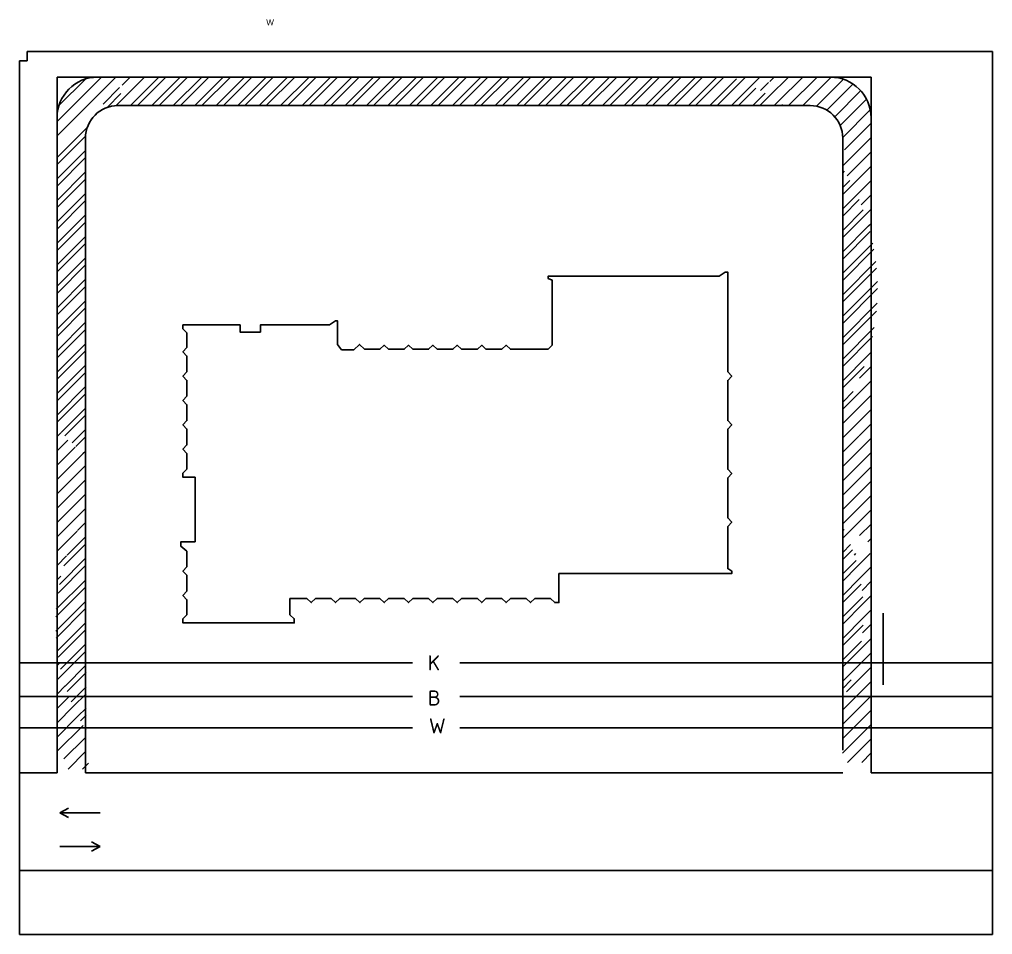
# Model space of a CAD drawing. Header units: millimetres. Extents: x -152693 to 518302, y -31658 to 793547.
# Drawn here: x 368908 to 410984, y -31658 to 7894 of the extents above; entities that cross this region are included whole.
import ezdxf

# ---------------------------------------------------------------- set-up
doc = ezdxf.new("R2010")
doc.units = ezdxf.units.MM
doc.linetypes.add('K5LT_BASIC', pattern=[0])
doc.linetypes.add('K5LT_REINFORCED', pattern=[0])
doc.layers.get('Defpoints').update_dxf_attribs({"color": 2})
doc.layers.add('Системный слой', color=7, linetype='Continuous')
doc.styles.add('PDF ISOCPEUR', font='isocpeur.ttf')
doc.styles.get("Standard").update_dxf_attribs({"font": 'arial.ttf'})
doc.styles.add('стиль4', font='isocpeui.ttf', dxfattribs={"height": 2.5})
doc.dimstyles.new('Копия(3) ISO-25', dxfattribs={"dimtxt": 2, "dimasz": 2.5, "dimexe": 1.25, "dimexo": 0.3, "dimgap": 0.3, "dimtad": 1, "dimzin": 9, "dimtxsty": 'стиль4', "dimblk": 'OBLIQUE', "dimcen": 2.5, "dimdle": 1, "dimadec": 0, "dimazin": 0, "dimtfac": 1, "dimtmove": 0, "dimatfit": 3, "dimfxl": 1, "dimarcsym": 0})
pattern_1 = [(45, (141450.96, 490251.03), (-309.35922, 309.35922), [])]
pattern_2 = [(45, (141450.96, 490251.03), (-464.0388, 464.0388), []), (45, (141760.3, 490251.03), (-464.0388, 464.0388), [])]

# ---------------------------------------------------------------- blocks, each defined once
blk = doc.blocks.new('_Oblique')
at = {"color": 0, "linetype": 'ByBlock', "lineweight": -2}
blk.add_line((-0.5, -0.5), (0.5, 0.5), dxfattribs=at)
blk = doc.blocks.new('*D485')
at = {"color": 0, "lineweight": -2, "transparency": 16777216}
for p, q in [((369244, 6502), (410984, 6502)), ((369245, 6102), (369245, 6503)), ((410983, 6102), (410983, 6503))]:
    blk.add_line(p, q, dxfattribs=at)
at = {"layer": 'Defpoints', "color": 0, "transparency": 16777216}
for p in [(410983, 6502), (369245, 6102), (410983, 6102)]:
    blk.add_point(p, dxfattribs=at)
at = {"color": 0, "lineweight": -2, "transparency": 16777216, "xscale": 2.5, "yscale": 2.5, "zscale": 2.5, "rotation": 180}
blk.add_blockref('_Oblique', (369245, 6502), dxfattribs=at)
at = {"color": 0, "lineweight": -2, "transparency": 16777216, "xscale": 2.5, "yscale": 2.5, "zscale": 2.5}
blk.add_blockref('_Oblique', (410983, 6502), dxfattribs=at)
at = {"color": 0, "lineweight": 9, "transparency": 16777216, "insert": (390114, 6503), "char_height": 2.5, "attachment_point": 5, "style": 'стиль4'}
blk.add_mtext('8347,7', dxfattribs=at)
blk = doc.blocks.new('*D486')
at = {"color": 0, "lineweight": -2, "transparency": 16777216}
for p, q in [((369244, 6102), (368910, 6102)), ((368912, 6103), (368912, -31658)), ((410983, -31657), (368910, -31657))]:
    blk.add_line(p, q, dxfattribs=at)
at = {"layer": 'Defpoints', "color": 0, "transparency": 16777216}
for p in [(369245, 6102), (368912, -31657), (410983, -31657)]:
    blk.add_point(p, dxfattribs=at)
at = {"color": 0, "lineweight": -2, "transparency": 16777216, "xscale": 2.5, "yscale": 2.5, "zscale": 2.5}
for p, rotation in [((368912, 6102), 90), ((368912, -31657), 270)]:
    blk.add_blockref('_Oblique', p, dxfattribs=dict(at, rotation=rotation))
at = {"color": 0, "lineweight": 9, "transparency": 16777216, "insert": (368910, -12778), "char_height": 2.5, "attachment_point": 5, "rotation": 90, "style": 'стиль4'}
blk.add_mtext('7551,8', dxfattribs=at)

msp = doc.modelspace()

# ---------------------------------------------------------------- hatches: boundary and pattern name
at = {"lineweight": 20, "ltscale": 100}
h = msp.add_hatch(dxfattribs=at)
h.set_pattern_fill('ANSI32', color=254, scale=1750)
h.set_pattern_definition(pattern_2)
edge = h.paths.add_edge_path()
edge.add_arc((396186.42629, -3770.36565), 9824.67416, 53.944840553, 68.98864368)
edge.add_line((399709.09252, 5401.0598), (387367.75605, 5401.0598))
edge.add_line((387367.75605, 5401.0598), (375026.41959, 5401.0598))
edge.add_arc((377731.06643, -3652.84017), 9449.24438, 106.632319939, 139.607312333)
edge.add_line((370534.32331, 2470.48473), (370534.32331, -9776.16508))
edge.add_line((370534.32331, -9776.16508), (371762.98357, -10978.83542))
edge.add_line((371762.98357, -10978.83542), (371762.98357, 2741.14392))
edge.add_arc((373167.34958, 2767.78095), 1404.6186, 90.007458594, 181.086615999, ccw=False)
edge.add_line((373167.16673, 4172.39954), (401968.87416, 4172.39954))
h = msp.add_hatch(dxfattribs=at)
h.set_pattern_fill('ANSI31', color=254, scale=3500)
h.set_pattern_definition(pattern_1)
h.paths.add_polyline_path([(373366.01186, 4727.7635), (373093.40694, 5203.10244), (373468.13667, 5226.81943), (373256.27943, 4919.10302), (373366.01186, 4727.7635, -0.0475109513), (375026.41959, 5401.0598), (372289.55226, 5401.0598, 0.4142142371), (370534.32331, 3645.82681), (370534.32331, 2470.48473, -0.0967050735)])
h.paths.add_polyline_path([(404504.42311, 2768.21638), (404504.42311, 2280.33256), (404544.49709, 2332.65899), (404711.10111, 1996.16535), (404504.42311, 2039.44562), (404504.42311, 1457.93724, -0.0808472634), (405733.08337, -1449.68455), (405733.08337, 3645.8349, 0.4142128877), (403977.85443, 5401.0598), (399709.09252, 5401.0598, -0.0383320613), (401067.86075, 4755.81872), (401340.48873, 5231.19788), (401550.20035, 4919.74017), (401177.61624, 4947.19846), (401067.86075, 4755.81872, -0.0273344755), (401968.87416, 4172.39954), (403100.23881, 4172.39954, -0.4142138009)])
h.paths.add_polyline_path([(404504.42311, -14026.05052, -0.0214475873), (404797.75268, -14670.94396), (405263.13466, -14396.58246), (405284.49115, -14680.05568), (405733.08337, -14680.05568), (405733.08337, -6091.04676, -0.0808472634), (404504.42311, -8998.66855)])
h.paths.add_polyline_path([(405210.35515, -10480.59323), (405151.89947, -10524.99489), (405210.35515, -10080.97823), (405268.81083, -10524.99489)], flags=16)
h.paths.add_polyline_path([(405273.01307, -19205.74063), (405733.08337, -19211.39855), (405733.08337, -15189.57428), (404987.39995, -15189.57428, -0.1236969984)])
h.paths.add_polyline_path([(405733.08337, -19385.60109), (405650.99785, -19547.28016), (405493.61478, -19208.45358), (405273.01307, -19205.74063, -0.0737886965), (404504.42311, -21506.08653), (404504.42311, -23595.311, -0.0912526254), (404389.42351, -24220.20347), (405845.77018, -24220.20347, -0.1110019233), (405733.08337, -23454.9041)])
h.paths.add_polyline_path([(405115.6576, -23596.659), (405121.55154, -23596.659), (405121.55154, -23590.659), (405115.6576, -23590.659)], flags=24)
h = msp.add_hatch(dxfattribs=at)
h.set_pattern_fill('ANSI32', color=254, scale=1750)
h.set_pattern_definition(pattern_2)
edge = h.paths.add_edge_path()
edge.add_arc((396186.42629, -3770.36565), 9824.67416, 327.848456577, 363.064592845)
edge.add_arc((396186.42629, -3770.36565), 9824.67416, 3.064592845, 32.151543423)
edge.add_line((404504.42311, 1457.93724), (404504.42311, -8998.66855))
h = msp.add_hatch(dxfattribs=at)
h.set_pattern_fill('ANSI31', color=254, scale=3500)
h.set_pattern_definition(pattern_1)
h.paths.add_polyline_path([(370534.32331, -17012.71358, -0.0678001232), (371165.24308, -14721.93812), (370691.985, -14442.93333), (371005.9347, -14236.97108), (370974.01121, -14609.19919), (371165.24308, -14721.93812, -0.0369572162), (371762.98357, -13568.2377), (371762.98357, -10978.83542, -0.0407269102), (370654.37642, -9914.52349), (370534.32331, -10013.61606)])
h.paths.add_polyline_path([(371416.88784, -22917.50798), (371718.75744, -23137.6162), (371762.98357, -23113.81966), (371762.98357, -22797.81799, -0.1050204897), (370534.32331, -19353.34211), (370534.32331, -23595.32242, -0.0311447846), (370520.72915, -23813.35204), (370829.18172, -23812.18366), (370832.19971, -24343.34969), (370606.31132, -24344.20533), (370606.93795, -24509.63572), (372019.92689, -24509.63572, -0.137841275), (371762.98357, -23595.32645), (371762.98357, -23169.86369), (371718.75744, -23137.6162), (371430.45378, -23292.74235)])
h.paths.add_polyline_path([(371146.48649, -23596.24992), (371150.61225, -23596.24992), (371150.61225, -23592.04992), (371146.48649, -23592.04992)], flags=24)
h = msp.add_hatch(dxfattribs=at)
h.set_pattern_fill('ANSI32', color=254, scale=1750)
h.set_pattern_definition(pattern_2)
edge = h.paths.add_edge_path()
edge.add_arc((379050.31167, -18268.67822), 8580.36333, 172.977120516, 212.26079771, ccw=False)
edge.add_arc((379509.25263, -18207.20902), 9029.10512, 149.084073766, 173.720351741, ccw=False)
edge.add_line((371762.98357, -13568.2377), (371794.52267, -22848.65212))
h = msp.add_hatch(dxfattribs=at)
h.set_pattern_fill('ANSI32', color=254, scale=1750)
h.set_pattern_definition(pattern_2)
edge = h.paths.add_edge_path()
edge.add_arc((397308.03645, -17784.14696), 8092.99971, 332.774303861, 364.000096362)
edge.add_arc((397137.45962, -17766.06852), 8261.95411, 3.792510062, 26.915734092)
edge.add_line((404504.42311, -14026.05052), (404504.42311, -21486.66818))

# ---------------------------------------------------------------- linework, layer by layer
for p, q in [((410983.08337, 6302.60004), (410983.08337, -31657.14394)), ((405733.08337, 5401.0598), (370534.32331, 5401.0598)), ((370534.32331, 5401.0598), (370534.32331, -23595.32242)), ((405733.08337, -23454.9041), (405733.08337, 5401.0598)), ((405733.08337, -23454.9041), (405733.08337, -24675.96696)), ((370534.32331, -23595.32242), (370534.32331, -24675.96696)), ((371762.98357, -23595.32242), (371762.98357, -24675.96696)), ((370534.32331, -24675.96696), (368911.65932, -24675.96696)), ((371762.98357, -24675.96696), (404504.42311, -24675.96696)), ((405733.08337, -24675.96696), (410983.08337, -24675.96696)), ((370650.54126, -26404.2041), (371023.34037, -26203.3719)), ((372397.85065, -26404.2041), (370650.54126, -26404.2041)), ((370650.54126, -26404.2041), (371023.34037, -26605.0363)), ((372397.85065, -27852.06755), (372025.05154, -27651.23536)), ((370650.54126, -27852.06755), (372397.85065, -27852.06755)), ((372397.85065, -27852.06755), (372025.05154, -28052.89975)), ((368915.40932, -28889.32102), (410983.08337, -28889.32102))]:
    msp.add_line(p, q)
at = {"color": 30, "lineweight": 30, "true_color": 0xf26722}
for p, q in [((385903.16681, -19907.73693), (368915.40932, -19907.73693)), ((410983.08337, -19907.73693), (387953.5169, -19907.73693))]:
    msp.add_line(p, q, dxfattribs=at)
at = {"color": 5, "lineweight": 30}
for p, q in [((385903.16681, -21373.15172), (368911.65932, -21373.15172)), ((387953.5169, -21373.15172), (410983.08337, -21373.15172))]:
    msp.add_line(p, q, dxfattribs=at)
at = {"color": 240, "lineweight": 30, "true_color": 0xed1f24}
for p, q in [((368907.90932, -22725.6101), (385903.16681, -22725.6101)), ((387953.5169, -22725.6101), (410983.08337, -22725.6101))]:
    msp.add_line(p, q, dxfattribs=at)
at = {"layer": 'Системный слой', "color": 18, "linetype": 'K5LT_REINFORCED', "lineweight": 30, "true_color": 0x000000}
for p, q in [((372289.55226, 5401.0598), (403977.85443, 5401.0598)), ((373167.16673, 4172.39954), (403100.23995, 4172.39954)), ((370534.32331, -23595.32242), (370534.32331, 3645.83086)), ((405733.08337, -14680.05568), (405733.08337, 3645.83086)), ((371762.98357, -23595.32242), (371762.98357, 2768.21638)), ((404504.42311, -23682.834), (404504.42311, 2768.20697)), ((405733.08337, -23454.9041), (405733.08337, -15189.57428)), ((406258.08337, -20865.38838), (406258.08337, -17761.97245))]:
    msp.add_line(p, q, dxfattribs=at)
at = {"layer": 'Системный слой', "color": 7, "linetype": 'K5LT_BASIC', "lineweight": 30}
msp.add_lwpolyline([(375975.53305, -5305.83678), (378450.40587, -5305.83678), (378450.40587, -5618.40416), (379328.02034, -5618.40416), (379328.02034, -5305.83678), (382308.39909, -5305.83678), (382575.19389, -5133.82434), (382662.95534, -5133.82434), (382662.95534, -6153.61236), (382838.47824, -6380.03689), (383365.04692, -6380.03689), (383610.77897, -6153.61236), (383833.65223, -6358.97415), (384494.78847, -6358.97415), (384681.46863, -6186.96171), (384868.14879, -6358.97415), (385547.92584, -6358.97415), (385734.606, -6186.96171), (385921.28616, -6358.97415), (386601.0632, -6358.97415), (386787.74337, -6186.96171), (386974.42353, -6358.97415), (387654.20057, -6358.97415), (387840.88074, -6186.96171), (388027.5609, -6358.97415), (388707.33794, -6358.97415), (388894.01811, -6186.96171), (389080.69827, -6358.97415), (389760.47531, -6358.97415), (389947.15547, -6186.96171), (390133.83564, -6358.97415), (391769.08312, -6358.97415), (391944.60602, -6183.45125), (391944.60602, -3378.59539), (391772.59358, -3308.38624), (391772.59358, -3199.56204), (399158.59699, -3199.56204), (399425.39179, -3027.5496), (399534.21599, -3027.5496), (399534.21599, -7334.25555), (399706.22842, -7520.93571), (399534.21599, -7707.61588), (399534.21599, -9440.53028), (399706.22842, -9627.21045), (399534.21599, -9813.89061), (399534.21599, -11546.80502), (399706.22842, -11733.48519), (399534.21599, -11920.16535), (399534.21599, -13653.07976), (399706.22842, -13839.75992), (399534.21599, -14026.44009), (399534.21599, -15840.72092), (399706.22842, -15946.03466), (399706.22842, -16054.85886), (392232.46356, -16054.85886), (392232.46356, -17308.09232), (392053.43021, -17308.09232), (391866.75005, -17136.07989), (391186.97301, -17136.07989), (391000.29284, -17308.09232), (390813.61268, -17136.07989), (390133.83564, -17136.07989), (389947.15547, -17308.09232), (389760.47531, -17136.07989), (389080.69827, -17136.07989), (388894.01811, -17308.09232), (388707.33794, -17136.07989), (388027.5609, -17136.07989), (387840.88074, -17308.09232), (387654.20057, -17136.07989), (386974.42353, -17136.07989), (386787.74337, -17308.09232), (386601.0632, -17136.07989), (385921.28616, -17136.07989), (385734.606, -17308.09232), (385547.92584, -17136.07989), (384868.14879, -17136.07989), (384681.46863, -17308.09232), (384494.78847, -17136.07989), (383815.01143, -17136.07989), (383628.33126, -17308.09232), (383441.6511, -17136.07989), (382761.87406, -17136.07989), (382575.19389, -17308.09232), (382388.51373, -17136.07989), (381708.73669, -17136.07989), (381522.05652, -17308.09232), (381335.37636, -17136.07989), (380605.82701, -17136.07989), (380605.82701, -17838.17147), (380792.50718, -18010.1839), (380792.50718, -18189.21726), (379728.83931, -18189.21726), (377106.27787, -18189.21726), (375975.53305, -18189.21726), (375975.53305, -18010.1839), (376147.54549, -17836.83804), (376147.54549, -17185.85219), (375975.53305, -16999.17203), (376147.54549, -16812.49187), (376147.54549, -16132.71482), (375975.53305, -15946.03466), (376147.54549, -15759.3545), (376147.54549, -15092.78776), (375888.11297, -14874.21878), (375888.11297, -14682.26982), (376502.10173, -14682.26982), (376502.10173, -11893.43448), (375975.53305, -11893.43448), (375975.53305, -11714.40113), (376147.54549, -11541.05526), (376147.54549, -10867.02798), (375975.53305, -10680.34782), (376147.54549, -10493.66765), (376147.54549, -9813.89061), (375975.53305, -9627.21045), (376147.54549, -9440.53028), (376147.54549, -8760.75324), (375975.53305, -8574.07308), (376147.54549, -8387.39292), (376147.54549, -7707.61588), (375975.53305, -7520.93571), (376147.54549, -7334.25555), (376147.54549, -6654.47851), (375975.53305, -6467.79834), (376147.54549, -6281.11818), (376147.54549, -5658.216), (375975.53305, -5484.87013), (375975.53305, -5305.83678)], dxfattribs=at)
at = {"layer": 'Системный слой', "color": 18, "linetype": 'K5LT_REINFORCED', "lineweight": 30, "true_color": 0x000000}
for centre, radius, start, end in [((372289.55226, 3645.83086), 1755.22895, 90, 180), ((403977.85443, 3645.83086), 1755.22895, 0, 90), ((373167.16673, 2768.21638), 1404.18316, 90, 180), ((403100.23995, 2768.21638), 1404.18316, 0, 90)]:
    msp.add_arc(centre, radius, start, end, dxfattribs=at)

# ---------------------------------------------------------------- texts
at = {"color": 5, "lineweight": 30, "insert": (379581.84672, 7893.53202), "char_height": 250, "attachment_point": 1}
msp.add_mtext_dynamic_manual_height_columns('{\\C240;\\c2367469;W}', width=160087.058362, gutter_width=1250, heights=[0], dxfattribs=at)
at = {"color": 30, "lineweight": 20, "true_color": 0xf26722, "insert": (386559.24957, -20242.04562), "char_height": 653.45701, "attachment_point": 7, "style": 'PDF ISOCPEUR'}
msp.add_mtext('K', dxfattribs=at)
at = {"color": 5, "lineweight": 20, "insert": (386567.73211, -21760.46847), "char_height": 653.45701, "attachment_point": 7, "style": 'PDF ISOCPEUR'}
msp.add_mtext('B', dxfattribs=at)
at = {"color": 240, "lineweight": 20, "true_color": 0xed1f24, "insert": (386611.03774, -22968.46098), "char_height": 653.45701, "attachment_point": 7, "style": 'PDF ISOCPEUR'}
msp.add_mtext('W', dxfattribs=at)

# ---------------------------------------------------------------- dimensions: what is measured, and where the dimension line sits
at = {"color": 7, "lineweight": 9}
dim = msp.add_linear_dim(base=(410983.08337, 6501.53939), p1=(369244.71285, 6102.11068), p2=(410983.08337, 6102.11068), dimstyle='Копия(3) ISO-25', override={"dimdec": 1, "dimlfac": 0.2}, dxfattribs=at)
dim.commit()
dim.dimension.update_dxf_attribs({"geometry": '*D485', "text_midpoint": (390113.89811, 6503.33939)})
dim = msp.add_linear_dim(base=(368911.65932, -31657.14394), p1=(369244.71285, 6102.03473), p2=(410983.08337, -31657.14394), angle=90, dimstyle='Копия(3) ISO-25', override={"dimdec": 1, "dimlfac": 0.2}, dxfattribs=at)
dim.commit()
dim.dimension.update_dxf_attribs({"geometry": '*D486', "text_midpoint": (368909.85932, -12777.5546)})

doc.saveas('drawing.dxf')
